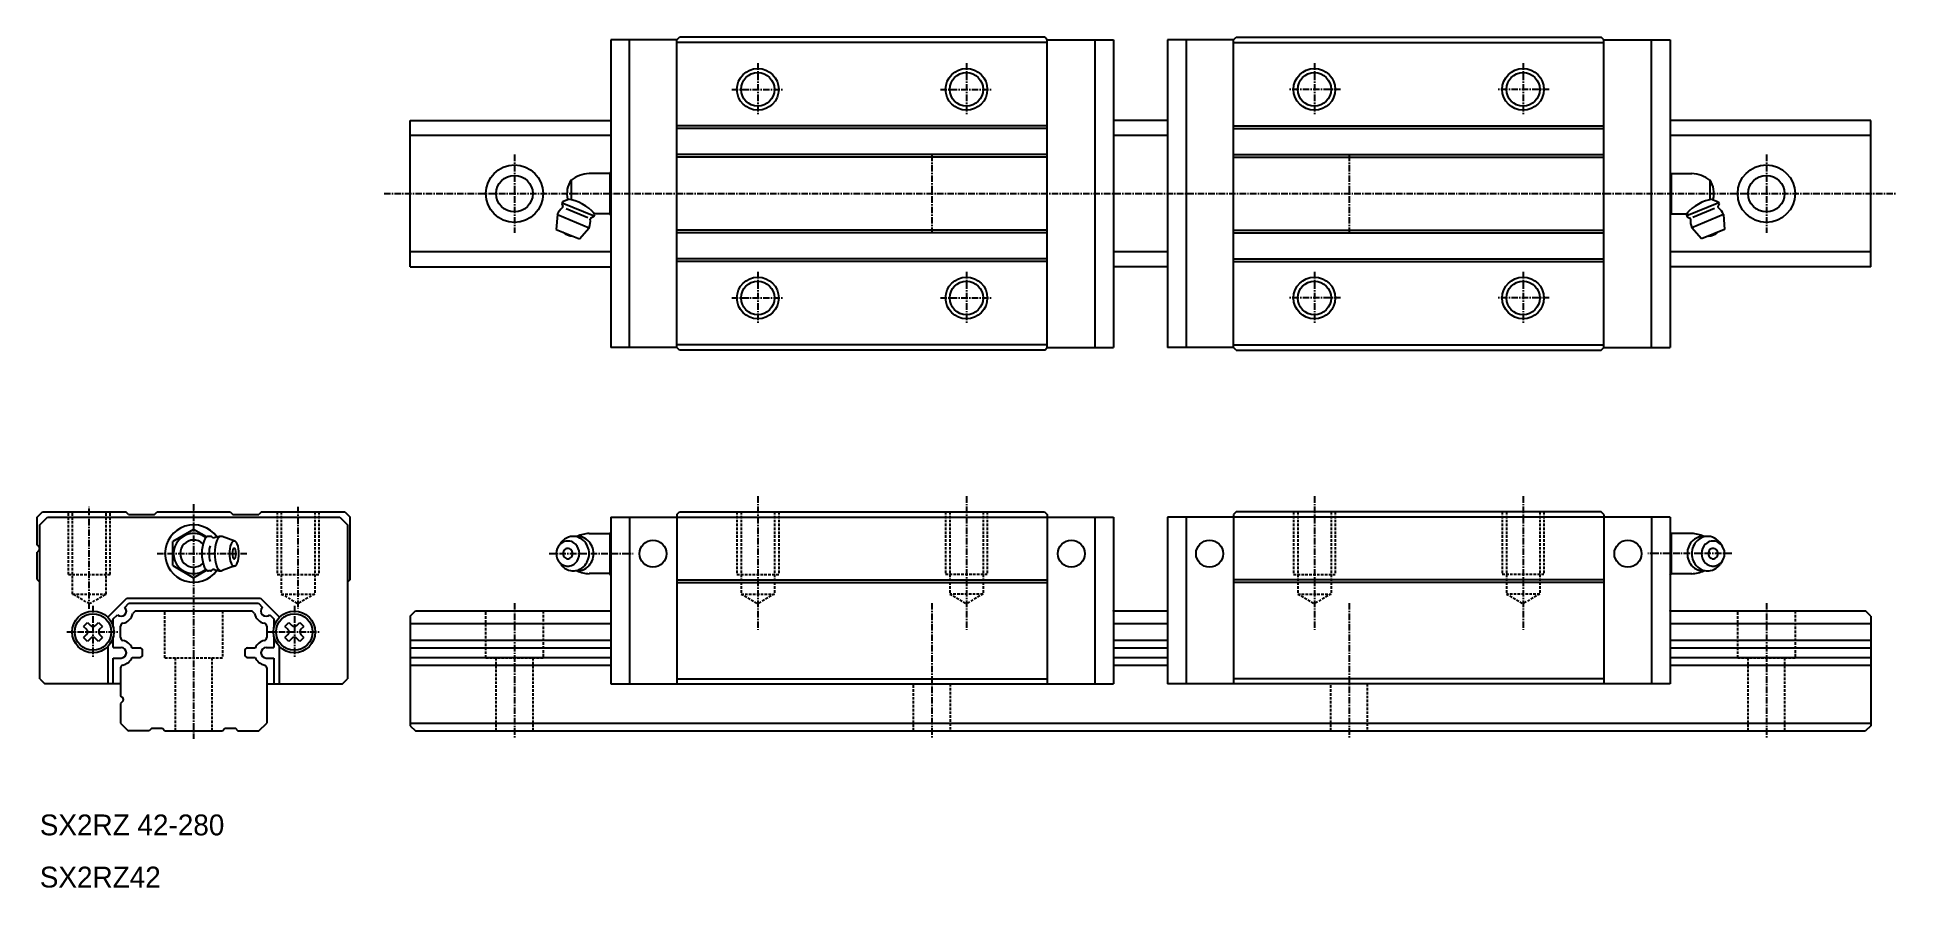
# Model space of a CAD drawing. Extents: x 39 to 395, y 36 to 199.
import ezdxf

# ---------------------------------------------------------------- set-up
doc = ezdxf.new("R2010")
doc.units = 0
doc.linetypes.add('CENTER', pattern=[2, 1.25, -0.25, 0.25, -0.25])
doc.linetypes.add('DASHED', pattern=[0.75, 0.5, -0.25])
doc.layers.get('0').update_dxf_attribs({"linetype": 'CONTINUOUS'})
doc.layers.add('CENTER', color=1, linetype='CENTER')

msp = doc.modelspace()

# ---------------------------------------------------------------- linework, layer by layer
at = {"color": 7, "linetype": 'CONTINUOUS'}
for p, q in [((161.32, 198.92), (148.62, 198.92)), ((148.62, 198.92), (148.62, 139.92)), ((152.22, 139.92), (152.22, 198.92)), ((161.32, 198.92), (161.82, 199.42)), ((161.32, 139.92), (161.32, 198.92)), ((232.32, 198.42), (161.32, 198.42)), ((231.82, 199.42), (161.82, 199.42)), ((232.32, 198.92), (231.82, 199.42)), ((232.32, 139.92), (232.32, 198.92)), ((232.32, 198.92), (245.02, 198.92)), ((241.42, 198.92), (241.42, 139.92)), ((245.02, 198.92), (245.02, 139.92)), ((255.33, 198.92), (255.33, 139.92)), ((268.03, 198.92), (255.33, 198.92)), ((258.93, 198.92), (258.93, 139.92)), ((268.03, 198.92), (268.53, 199.42)), ((268.03, 139.92), (268.03, 198.92)), ((268.03, 198.42), (339.03, 198.42)), ((268.53, 199.42), (338.53, 199.42)), ((339.03, 198.92), (338.53, 199.42)), ((339.03, 139.92), (339.03, 198.92)), ((339.03, 198.92), (351.73, 198.92)), ((348.13, 139.92), (348.13, 198.92)), ((351.73, 198.92), (351.73, 139.92)), ((110.17, 183.42), (148.62, 183.42)), ((110.17, 155.42), (110.17, 183.42)), ((232.32, 182.42), (161.32, 182.42)), ((232.32, 181.92), (161.32, 181.92)), ((255.33, 183.42), (245.02, 183.42)), ((268.03, 182.42), (339.03, 182.42)), ((268.03, 181.92), (339.03, 181.92)), ((390.17, 183.42), (351.73, 183.42)), ((390.17, 155.42), (390.17, 183.42)), ((148.62, 180.58), (110.17, 180.58)), ((255.33, 180.58), (245.02, 180.58)), ((390.17, 180.58), (351.73, 180.58)), ((232.32, 176.92), (161.32, 176.92)), ((232.32, 176.42), (161.32, 176.42)), ((268.03, 176.92), (339.03, 176.92)), ((268.03, 176.42), (339.03, 176.42)), ((141.02, 172.02), (141.02, 168.24)), ((148.46, 173.27), (144.46, 173.27)), ((148.62, 173.54), (148.46, 173.27)), ((148.46, 173.27), (148.46, 165.57)), ((351.73, 173.54), (351.89, 173.27)), ((351.89, 173.27), (351.89, 165.57)), ((351.89, 173.27), (355.89, 173.27)), ((359.33, 172.02), (359.33, 168.24)), ((139.4, 167.86), (139.25, 167.49)), ((139.32, 167.67), (145.42, 165.15)), ((140.52, 168.32), (139.4, 167.86)), ((361.03, 167.67), (354.93, 165.15)), ((359.83, 168.32), (360.95, 167.86)), ((360.95, 167.86), (361.1, 167.49)), ((138.39, 165.41), (138.18, 162.57)), ((138.39, 165.41), (144.48, 162.89)), ((139.25, 167.49), (139.46, 166.98)), ((140.11, 166.59), (144.25, 164.87)), ((145.34, 164.96), (144.83, 164.75)), ((145.31, 165.78), (145.5, 165.33)), ((145.5, 165.33), (145.34, 164.96)), ((148.46, 165.57), (145.5, 165.57)), ((148.46, 165.57), (148.62, 165.3)), ((351.89, 165.57), (351.73, 165.3)), ((351.89, 165.57), (354.85, 165.57)), ((355.04, 165.78), (354.85, 165.33)), ((354.85, 165.33), (355.01, 164.96)), ((355.01, 164.96), (355.52, 164.75)), ((361.96, 165.41), (355.87, 162.89)), ((360.24, 166.59), (356.1, 164.87)), ((361.1, 167.49), (360.89, 166.98)), ((361.96, 165.41), (362.16, 162.57)), ((138.18, 162.57), (142.62, 160.74)), ((142.62, 160.74), (144.48, 162.89)), ((232.32, 162.42), (161.32, 162.42)), ((232.32, 161.92), (161.32, 161.92)), ((268.03, 162.42), (339.03, 162.42)), ((268.03, 161.92), (339.03, 161.92)), ((357.73, 160.74), (355.87, 162.89)), ((362.16, 162.57), (357.73, 160.74)), ((148.62, 158.26), (110.17, 158.26)), ((232.32, 156.92), (161.32, 156.92)), ((255.33, 158.26), (245.02, 158.26)), ((268.03, 156.92), (339.03, 156.92)), ((390.17, 158.26), (351.73, 158.26)), ((110.17, 155.42), (148.62, 155.42)), ((232.32, 156.42), (161.32, 156.42)), ((255.33, 155.42), (245.02, 155.42)), ((268.03, 156.42), (339.03, 156.42)), ((390.17, 155.42), (351.73, 155.42)), ((161.32, 139.92), (148.62, 139.92)), ((232.32, 140.42), (161.32, 140.42)), ((161.82, 139.42), (161.32, 139.92)), ((231.82, 139.42), (161.82, 139.42)), ((231.82, 139.42), (232.32, 139.92)), ((232.32, 139.92), (245.02, 139.92)), ((268.03, 139.92), (255.33, 139.92)), ((268.03, 140.42), (339.03, 140.42)), ((268.53, 139.42), (268.03, 139.92)), ((268.53, 139.42), (338.53, 139.42)), ((338.53, 139.42), (339.03, 139.92)), ((339.03, 139.92), (351.73, 139.92)), ((38.67, 107.4), (39.69, 108.42)), ((38.67, 102.11), (38.67, 107.4)), ((39.17, 105.9), (40.67, 107.4)), ((39.69, 108.42), (55.66, 108.42)), ((40.67, 107.4), (96.67, 107.4)), ((56.17, 107.9), (55.66, 108.42)), ((56.17, 107.9), (61.17, 107.9)), ((61.17, 107.9), (61.69, 108.42)), ((61.69, 108.42), (75.66, 108.42)), ((75.66, 108.42), (76.17, 107.9)), ((76.17, 107.9), (81.17, 107.9)), ((81.69, 108.42), (81.17, 107.9)), ((81.69, 108.42), (97.66, 108.42)), ((96.67, 107.4), (98.17, 105.9)), ((97.66, 108.42), (98.67, 107.4)), ((98.67, 95.42), (98.67, 107.4)), ((148.62, 107.4), (161.32, 107.4)), ((148.62, 107.4), (148.62, 75.42)), ((152.22, 107.4), (152.22, 75.42)), ((161.32, 107.9), (161.83, 108.42)), ((161.32, 107.9), (161.32, 75.42)), ((161.32, 107.4), (232.32, 107.4)), ((161.83, 108.42), (231.8, 108.42)), ((231.8, 108.42), (232.32, 107.9)), ((232.32, 107.9), (232.32, 75.42)), ((232.32, 107.4), (245.02, 107.4)), ((241.42, 107.4), (241.42, 75.42)), ((245.02, 107.4), (245.02, 75.42)), ((255.33, 107.4), (255.33, 75.42)), ((268.03, 107.4), (255.33, 107.4)), ((258.93, 107.4), (258.93, 75.42)), ((268.55, 108.42), (268.03, 107.9)), ((268.03, 107.9), (268.03, 75.42)), ((339.03, 107.4), (268.03, 107.4)), ((338.52, 108.42), (268.55, 108.42)), ((339.03, 107.9), (338.52, 108.42)), ((339.03, 107.9), (339.03, 75.42)), ((351.73, 107.4), (339.03, 107.4)), ((348.13, 107.4), (348.13, 75.42)), ((351.73, 107.4), (351.73, 75.42)), ((39.17, 76.4), (39.17, 105.9)), ((68.67, 105.04), (64.67, 102.73)), ((71.16, 103.6), (68.67, 105.04)), ((71.87, 103.72), (71.5, 103.72)), ((76.56, 102.79), (74.11, 103.69)), ((98.17, 105.9), (98.17, 76.4)), ((144.46, 104.27), (148.46, 104.27)), ((148.46, 104.27), (148.62, 104.54)), ((148.46, 104.27), (148.46, 96.57)), ((351.89, 104.27), (351.73, 104.54)), ((351.89, 104.27), (351.89, 96.57)), ((355.89, 104.27), (351.89, 104.27)), ((39.03, 101.75), (38.67, 102.11)), ((39.03, 101.05), (38.67, 100.7)), ((38.67, 95.42), (38.67, 100.7)), ((64.67, 100.42), (64.67, 102.73)), ((64.67, 98.11), (64.67, 100.42)), ((138.62, 101.84), (138.98, 102.38)), ((361.73, 101.84), (361.37, 102.38)), ((64.67, 98.11), (68.67, 95.8)), ((68.67, 95.8), (71.16, 97.23)), ((71.87, 97.12), (71.5, 97.12)), ((76.56, 98.04), (74.11, 97.15)), ((138.98, 98.46), (138.62, 98.99)), ((138.98, 98.46), (139, 98.44)), ((148.46, 96.57), (144.46, 96.57)), ((148.62, 96.3), (148.46, 96.57)), ((351.73, 96.3), (351.89, 96.57)), ((351.89, 96.57), (355.89, 96.57)), ((361.37, 98.46), (361.35, 98.44)), ((361.37, 98.46), (361.73, 98.99)), ((38.67, 95.42), (39.17, 94.92)), ((98.67, 95.42), (98.17, 94.92)), ((161.32, 95.4), (232.32, 95.4)), ((161.32, 94.9), (232.32, 94.9)), ((339.03, 95.4), (268.03, 95.4)), ((339.03, 94.9), (268.03, 94.9)), ((52.2, 88.24), (55.86, 91.9)), ((55.48, 90.11), (56.27, 90.9)), ((55.86, 91.9), (81.49, 91.9)), ((56.27, 90.9), (81.07, 90.9)), ((57.52, 89.42), (57.02, 88.92)), ((57.52, 89.42), (79.83, 89.42)), ((80.33, 88.92), (79.83, 89.42)), ((81.07, 90.9), (81.87, 90.11)), ((81.49, 91.9), (85.15, 88.24)), ((110.17, 88.42), (111.17, 89.42)), ((111.17, 89.42), (148.62, 89.42)), ((245.02, 89.42), (255.33, 89.42)), ((351.73, 89.42), (389.17, 89.42)), ((390.17, 88.42), (389.17, 89.42)), ((47.57, 86.47), (48.31, 87.21)), ((47.57, 86.47), (48.14, 85.9)), ((48.31, 87.21), (48.88, 86.64)), ((49.87, 86.64), (50.44, 87.21)), ((50.44, 87.21), (51.18, 86.47)), ((50.61, 85.9), (51.18, 86.47)), ((53.27, 87.9), (54.07, 88.69)), ((53.27, 86.29), (53.27, 87.9)), ((54.67, 84.31), (54.67, 86.52)), ((82.67, 86.52), (82.67, 84.31)), ((83.28, 88.69), (84.07, 87.9)), ((84.07, 87.9), (84.07, 86.29)), ((86.17, 86.47), (86.91, 87.21)), ((86.17, 86.47), (86.74, 85.9)), ((86.91, 87.21), (87.48, 86.64)), ((88.47, 86.64), (89.04, 87.21)), ((89.04, 87.21), (89.78, 86.47)), ((89.21, 85.9), (89.78, 86.47)), ((110.17, 88.42), (110.17, 67.42)), ((110.17, 87.01), (148.62, 87.01)), ((245.02, 87.01), (255.33, 87.01)), ((351.73, 87.01), (390.17, 87.01)), ((390.17, 88.42), (390.17, 67.42)), ((48.14, 84.91), (47.57, 84.34)), ((48.31, 83.59), (47.57, 84.34)), ((48.88, 84.16), (48.31, 83.59)), ((50.44, 83.59), (49.87, 84.16)), ((51.18, 84.34), (50.44, 83.59)), ((51.18, 84.34), (50.61, 84.91)), ((52.27, 75.4), (52.27, 82.65)), ((53.27, 82.4), (53.27, 84.51)), ((53.27, 82.4), (54.77, 82.4)), ((56.88, 82.32), (58.37, 82.32)), ((78.97, 82.32), (80.46, 82.32)), ((82.57, 82.4), (84.07, 82.4)), ((84.07, 84.51), (84.07, 82.4)), ((85.07, 82.65), (85.07, 75.4)), ((86.74, 84.91), (86.17, 84.34)), ((86.91, 83.59), (86.17, 84.34)), ((87.48, 84.16), (86.91, 83.59)), ((89.04, 83.59), (88.47, 84.16)), ((89.78, 84.34), (89.04, 83.59)), ((89.78, 84.34), (89.21, 84.91)), ((110.17, 83.83), (148.62, 83.83)), ((110.17, 82.32), (148.62, 82.32)), ((245.02, 83.83), (255.33, 83.83)), ((245.02, 82.32), (255.33, 82.32)), ((351.73, 83.83), (390.17, 83.83)), ((351.73, 82.32), (390.17, 82.32)), ((53.27, 75.4), (53.27, 80.4)), ((53.27, 80.4), (54.77, 80.4)), ((54.67, 78.52), (54.67, 73.18)), ((56.88, 80.52), (58.37, 80.52)), ((58.87, 81.02), (58.87, 81.82)), ((78.47, 81.82), (78.47, 81.02)), ((78.97, 80.52), (80.46, 80.52)), ((82.57, 80.4), (84.07, 80.4)), ((82.67, 78.52), (82.67, 67.92)), ((84.07, 80.4), (84.07, 75.4)), ((110.17, 80.52), (148.62, 80.52)), ((110.17, 79.01), (148.62, 79.01)), ((245.02, 80.52), (255.33, 80.52)), ((245.02, 79.01), (255.33, 79.01)), ((351.73, 80.52), (390.17, 80.52)), ((351.73, 79.01), (390.17, 79.01)), ((39.17, 76.4), (40.16, 75.42)), ((54.67, 75.42), (40.16, 75.42)), ((82.67, 75.42), (97.19, 75.42)), ((97.19, 75.42), (98.17, 76.4)), ((148.62, 75.42), (245.02, 75.42)), ((161.32, 76.4), (232.32, 76.4)), ((351.73, 75.42), (255.33, 75.42)), ((339.03, 76.4), (268.03, 76.4)), ((55.06, 72.8), (54.67, 73.18)), ((55.06, 72.04), (54.67, 71.65)), ((54.67, 71.65), (54.67, 67.92)), ((54.67, 67.92), (56.19, 66.4)), ((81.17, 66.42), (82.67, 67.92)), ((110.17, 67.92), (390.17, 67.92)), ((60.17, 66.42), (56.17, 66.42)), ((60.67, 66.92), (60.17, 66.42)), ((60.67, 66.92), (62.67, 66.92)), ((62.67, 66.92), (63.17, 66.42)), ((63.17, 66.42), (74.17, 66.42)), ((74.17, 66.42), (74.67, 66.92)), ((74.67, 66.92), (76.67, 66.92)), ((77.19, 66.4), (76.67, 66.92)), ((77.17, 66.42), (81.17, 66.42)), ((110.17, 67.42), (111.17, 66.42)), ((111.17, 66.42), (389.17, 66.42)), ((390.17, 67.42), (389.17, 66.42))]:
    msp.add_line(p, q, dxfattribs=at)
at = {"color": 3, "linetype": 'DASHED'}
for p, q in [((44.67, 96.42), (44.67, 108.42)), ((45.47, 92.67), (45.47, 108.42)), ((51.87, 92.67), (51.87, 108.42)), ((52.67, 96.42), (52.67, 108.42)), ((84.67, 108.42), (84.67, 96.42)), ((85.47, 108.42), (85.47, 92.67)), ((91.87, 108.42), (91.87, 92.67)), ((92.67, 108.42), (92.67, 96.42)), ((172.82, 108.42), (172.82, 96.42)), ((173.62, 108.42), (173.62, 92.67)), ((180.02, 108.42), (180.02, 92.67)), ((180.82, 108.42), (180.82, 96.42)), ((212.82, 108.42), (212.82, 96.42)), ((213.62, 108.42), (213.62, 92.67)), ((220.02, 108.42), (220.02, 92.67)), ((220.82, 108.42), (220.82, 96.42)), ((279.53, 108.42), (279.53, 96.42)), ((280.33, 108.42), (280.33, 92.67)), ((286.73, 108.42), (286.73, 92.67)), ((287.53, 108.42), (287.53, 96.42)), ((319.53, 108.42), (319.53, 96.42)), ((320.33, 108.42), (320.33, 92.67)), ((326.73, 108.42), (326.73, 92.67)), ((327.53, 108.42), (327.53, 96.42)), ((44.67, 96.42), (52.67, 96.42)), ((84.67, 96.42), (92.67, 96.42)), ((172.82, 96.42), (180.82, 96.42)), ((220.82, 96.42), (212.82, 96.42)), ((279.53, 96.42), (287.53, 96.42)), ((327.53, 96.42), (319.53, 96.42)), ((45.47, 92.67), (51.87, 92.67)), ((48.67, 90.82), (45.47, 92.67)), ((48.67, 90.82), (51.87, 92.67)), ((63.17, 80.42), (63.17, 89.42)), ((74.17, 89.42), (74.17, 80.42)), ((85.47, 92.67), (88.67, 90.82)), ((85.47, 92.67), (91.87, 92.67)), ((91.87, 92.67), (88.67, 90.82)), ((124.67, 80.42), (124.67, 89.42)), ((135.67, 89.42), (135.67, 80.42)), ((173.62, 92.67), (180.02, 92.67)), ((173.62, 92.67), (176.82, 90.82)), ((180.02, 92.67), (176.82, 90.82)), ((213.62, 92.67), (216.82, 90.82)), ((220.02, 92.67), (213.62, 92.67)), ((220.02, 92.67), (216.82, 90.82)), ((280.33, 92.67), (283.53, 90.82)), ((280.33, 92.67), (286.73, 92.67)), ((286.73, 92.67), (283.53, 90.82)), ((326.73, 92.67), (320.33, 92.67)), ((320.33, 92.67), (323.53, 90.82)), ((326.73, 92.67), (323.53, 90.82)), ((364.67, 80.42), (364.67, 89.42)), ((375.67, 89.42), (375.67, 80.42)), ((63.17, 80.42), (74.17, 80.42)), ((65.17, 66.42), (65.17, 80.42)), ((72.17, 80.42), (72.17, 66.42)), ((124.67, 80.42), (135.67, 80.42)), ((126.67, 66.42), (126.67, 80.42)), ((133.67, 80.42), (133.67, 66.42)), ((364.67, 80.42), (375.67, 80.42)), ((366.67, 66.42), (366.67, 80.42)), ((373.67, 80.42), (373.67, 66.42)), ((206.67, 66.42), (206.67, 75.42)), ((213.67, 75.42), (213.67, 66.42)), ((286.67, 66.42), (286.67, 75.42)), ((293.67, 75.42), (293.67, 66.42))]:
    msp.add_line(p, q, dxfattribs=at)
at = {"color": 3, "linetype": 'CONTINUOUS'}
for centre in [(176.82, 189.42), (216.82, 189.42), (283.53, 189.42), (323.53, 189.42), (176.82, 149.42), (216.82, 149.42), (283.53, 149.42), (323.53, 149.42)]:
    msp.add_circle(centre, 4, dxfattribs=at)
at = {"color": 7, "linetype": 'CONTINUOUS'}
for centre, radius in [((176.82, 189.42), 3.2), ((216.82, 189.42), 3.2), ((283.53, 189.42), 3.2), ((323.53, 189.42), 3.2), ((130.17, 169.42), 5.5), ((370.17, 169.42), 5.5), ((130.17, 169.42), 3.5), ((370.17, 169.42), 3.5), ((176.82, 149.42), 3.2), ((216.82, 149.42), 3.2), ((283.53, 149.42), 3.2), ((323.53, 149.42), 3.2), ((156.72, 100.4), 2.6), ((236.92, 100.4), 2.6), ((263.43, 100.4), 2.6), ((343.63, 100.4), 2.6), ((49.37, 85.4), 4), ((87.97, 85.4), 4), ((49.37, 85.4), 3.5), ((87.97, 85.4), 3.5)]:
    msp.add_circle(centre, radius, dxfattribs=at)
for centre, radius, start, end in [((144.93, 169.42), 4.7, 146.4138, 193.1788), ((144.69, 167.27), 6, 92.1789, 127.7261), ((355.66, 167.27), 6, 52.2739, 87.8211), ((355.42, 169.42), 4.7, 346.8212, 33.5862), ((139.38, 160.4), 8, 40.1892, 83.034), ((360.96, 160.4), 8, 96.966, 139.8108), ((141.43, 164.15), 3.3, 128.164, 157.4999), ((139.27, 166.9), 0.2, 308.1641, 22.5004), ((141.43, 164.15), 3.3, 337.5, 6.836), ((144.91, 164.57), 0.2, 112.4996, 186.8355), ((355.44, 164.57), 0.2, 353.1645, 67.5004), ((358.91, 164.15), 3.3, 173.164, 202.5), ((361.08, 166.9), 0.2, 157.4996, 231.8359), ((358.91, 164.15), 3.3, 22.5001, 51.836), ((141.56, 164.46), 3.2, 229.29, 265.71), ((358.78, 164.46), 3.2, 274.29, 310.71), ((68.67, 100.42), 5.5, 35.6147, 324.3849), ((68.67, 100.42), 3.85, 52.5077, 307.4921), ((72, 102.47), 1.4, 121.1002, 160.1439), ((71.5, 103.21), 0.505, 90.9032, 115.752), ((71.87, 103.21), 0.505, 64.2478, 90.9029), ((71.36, 102.47), 1.4, 39.4283, 58.8998), ((73.94, 100.42), 3.3, 90, 117.0545), ((74.44, 102.47), 1.4, 121.1002, 160.1439), ((73.94, 103.21), 0.505, 68.6882, 115.752), ((141.47, 100.77), 2.95, 101.0363, 132.5263), ((141.43, 100.9), 2.82, 90, 100.8192), ((141.43, 100.9), 2.82, 79.1807, 90), ((142.29, 100.9), 2.82, 90, 98.7658), ((141.4, 100.77), 2.95, 47.4736, 78.9636), ((144.69, 98.27), 6, 92.1777, 114.8938), ((142.29, 100.9), 2.82, 79.1807, 90), ((142.26, 100.77), 2.95, 47.4736, 78.9636), ((355.66, 98.27), 6, 65.1062, 87.8223), ((358.09, 100.77), 2.95, 101.0364, 132.5264), ((358.95, 100.77), 2.95, 101.0364, 132.5264), ((358.05, 100.9), 2.82, 90, 100.8193), ((358.05, 100.9), 2.82, 81.2342, 90), ((358.91, 100.9), 2.82, 90, 100.8193), ((358.91, 100.9), 2.82, 79.1808, 90), ((358.88, 100.77), 2.95, 47.4737, 78.9637), ((38.67, 101.4), 0.498, 315.0009, 44.9986), ((68.67, 100.42), 2.6, 46.6213, 313.3788), ((77.54, 100.42), 7.31, 159.7619, 200.238), ((76.91, 100.42), 5.31, 163.6263, 196.3728), ((79.99, 100.42), 7.31, 159.7619, 200.238), ((80.82, 100.42), 5.31, 159.7306, 200.2694), ((76.8, 101.91), 1.02, 121.0513, 160.104), ((78.27, 100.42), 2.22, 159.7737, 200.2263), ((76.59, 101.04), 0.423, 121.1182, 160.1587), ((76.43, 102.45), 0.368, 64.2872, 115.7126), ((76.43, 101.26), 0.153, 64.2337, 115.7663), ((76.28, 101.04), 0.423, 19.8413, 58.8817), ((76.07, 101.91), 1.02, 19.896, 58.9486), ((74.6, 100.42), 2.22, 339.7737, 20.2263), ((72.05, 100.42), 5.31, 339.7306, 20.2694), ((140.71, 100.42), 2.53, 133.3861, 226.6139), ((140.43, 100.67), 2.15, 101.0363, 132.5263), ((141.86, 100.42), 3.48, 133.3861, 145.8068), ((140.53, 100.42), 1.05, 133.3861, 226.6139), ((140.41, 100.52), 0.895, 101.0364, 132.5263), ((140.4, 100.77), 2.05, 79.1807, 100.8192), ((140.4, 100.56), 0.855, 79.1807, 100.8192), ((140.39, 100.52), 0.895, 47.4736, 78.9636), ((140.38, 100.67), 2.15, 47.4736, 78.9636), ((140.27, 100.42), 1.05, 313.3861, 46.6139), ((140.09, 100.42), 2.53, 313.3861, 46.6139), ((141, 100.42), 3.48, 313.3861, 46.6139), ((141.86, 100.42), 3.48, 313.3861, 46.6139), ((358.48, 100.42), 3.48, 133.3861, 226.6139), ((359.34, 100.42), 3.48, 133.3861, 226.6139), ((360.26, 100.42), 2.53, 133.3861, 226.6139), ((359.97, 100.67), 2.15, 101.0364, 132.5264), ((360.08, 100.42), 1.05, 133.3861, 226.6139), ((359.96, 100.52), 0.895, 101.0364, 132.5264), ((359.95, 100.77), 2.05, 79.1808, 100.8193), ((359.95, 100.56), 0.855, 79.1808, 100.8193), ((359.94, 100.52), 0.895, 47.4737, 78.9636), ((359.92, 100.67), 2.15, 47.4737, 78.9637), ((359.82, 100.42), 1.05, 313.3861, 46.6139), ((358.48, 100.42), 3.48, 34.1932, 46.6139), ((359.64, 100.42), 2.53, 313.3861, 46.6139), ((72, 98.36), 1.4, 199.8561, 238.8997), ((71.5, 97.62), 0.505, 244.2479, 270.3932), ((71.87, 97.62), 0.505, 270.3929, 295.752), ((71.36, 98.36), 1.4, 301.1003, 320.57), ((73.94, 100.42), 3.3, 242.9455, 270), ((74.44, 98.36), 1.4, 199.8561, 238.8997), ((73.94, 97.62), 0.505, 244.2479, 289.9352), ((76.8, 98.92), 1.02, 199.896, 238.9486), ((76.59, 99.79), 0.423, 199.8413, 238.8817), ((76.43, 98.39), 0.368, 244.287, 295.7129), ((76.43, 99.57), 0.153, 244.2337, 295.7663), ((76.28, 99.79), 0.423, 301.1183, 340.1587), ((76.07, 98.92), 1.02, 301.0513, 340.104), ((140.43, 100.16), 2.15, 227.4736, 258.9636), ((141.86, 100.42), 3.48, 214.6529, 226.6139), ((141.47, 100.06), 2.95, 227.4736, 258.9636), ((140.41, 100.31), 0.895, 227.4736, 258.9636), ((140.4, 100.07), 2.05, 259.1808, 280.8192), ((140.4, 100.27), 0.855, 259.1807, 280.8192), ((140.39, 100.31), 0.895, 281.0364, 312.5263), ((140.38, 100.16), 2.15, 281.0363, 312.5263), ((141.43, 99.94), 2.82, 259.1808, 280.8192), ((142.29, 99.94), 2.82, 261.2379, 280.8192), ((141.4, 100.06), 2.95, 281.0363, 312.5263), ((144.69, 102.56), 6, 245.1062, 267.8223), ((142.26, 100.06), 2.95, 281.0363, 312.5263), ((355.66, 102.56), 6, 272.1777, 294.8938), ((358.09, 100.06), 2.95, 227.4737, 258.9637), ((358.95, 100.06), 2.95, 227.4737, 258.9637), ((358.05, 99.94), 2.82, 259.1808, 278.7621), ((358.91, 99.94), 2.82, 259.1808, 280.8192), ((359.97, 100.16), 2.15, 227.4737, 258.9637), ((359.96, 100.31), 0.895, 227.4737, 258.9636), ((358.88, 100.06), 2.95, 281.0364, 312.5264), ((359.95, 100.07), 2.05, 259.1808, 280.8192), ((359.95, 100.27), 0.855, 259.1808, 280.8193), ((359.94, 100.31), 0.895, 281.0364, 312.5264), ((359.92, 100.16), 2.15, 281.0364, 312.5264), ((358.48, 100.42), 3.48, 313.3861, 325.3471), ((54.77, 89.4), 1, 225.0001, 45), ((82.57, 89.4), 1, 135, 315), ((47.64, 85.4), 0.7, 315.0001, 44.9999), ((49.37, 87.13), 0.7, 224.9999, 315.0001), ((51.11, 85.4), 0.7, 135.0001, 224.9999), ((55.22, 86.52), 0.55, 101.8237, 180), ((54.6, 89.48), 2.48, 281.8238, 346.8289), ((82.74, 89.48), 2.48, 193.1711, 258.1762), ((82.12, 86.52), 0.55, 0, 78.1762), ((86.24, 85.4), 0.7, 315.0001, 44.9999), ((87.97, 87.13), 0.7, 224.9999, 315.0001), ((89.71, 85.4), 0.7, 135.0001, 224.9999), ((49.37, 83.67), 0.7, 44.9999, 135.0001), ((55.22, 84.31), 0.55, 180, 258.1763), ((54.77, 81.4), 1, 270.0001, 90), ((54.6, 81.35), 2.48, 22.9182, 78.1761), ((58.37, 81.82), 0.5, 0, 90), ((78.97, 81.82), 0.5, 90, 180), ((82.74, 81.35), 2.48, 101.8238, 157.0818), ((82.57, 81.4), 1, 90, 269.9999), ((82.12, 84.31), 0.55, 281.8238, 0), ((87.97, 83.67), 0.7, 44.9999, 135.0001), ((55.22, 78.52), 0.55, 101.8237, 180), ((54.6, 81.48), 2.48, 281.8237, 337.082), ((58.37, 81.02), 0.5, 270, 0), ((78.97, 81.02), 0.5, 180, 270), ((82.74, 81.48), 2.48, 202.918, 258.1763), ((82.12, 78.52), 0.55, 0, 78.1762), ((54.67, 72.42), 0.54, 315.0005, 44.9985)]:
    msp.add_arc(centre, radius, start, end, dxfattribs=at)
for p in [(148.62, 169.42), (351.73, 169.42), (68.67, 108.42), (148.62, 89.42), (245.02, 89.42), (255.33, 89.42), (351.73, 89.42), (68.67, 66.42)]:
    msp.add_point(p, dxfattribs=at)
at = {"layer": 'CENTER', "color": 1, "linetype": 'CENTER'}
for p, q in [((176.82, 194.42), (176.82, 184.42)), ((216.82, 194.42), (216.82, 184.42)), ((283.53, 194.42), (283.53, 184.42)), ((323.53, 194.42), (323.53, 184.42)), ((171.82, 189.42), (181.82, 189.42)), ((211.82, 189.42), (221.82, 189.42)), ((288.53, 189.42), (278.53, 189.42)), ((328.53, 189.42), (318.53, 189.42)), ((130.17, 176.92), (130.17, 161.92)), ((210.17, 176.92), (210.17, 161.92)), ((290.17, 176.92), (290.17, 161.92)), ((370.17, 176.92), (370.17, 161.92)), ((105.17, 169.42), (395.17, 169.42)), ((176.82, 154.42), (176.82, 144.42)), ((216.82, 154.42), (216.82, 144.42)), ((283.53, 154.42), (283.53, 144.42)), ((323.53, 154.42), (323.53, 144.42)), ((171.82, 149.42), (181.82, 149.42)), ((211.82, 149.42), (221.82, 149.42)), ((288.53, 149.42), (278.53, 149.42)), ((328.53, 149.42), (318.53, 149.42)), ((176.82, 111.42), (176.82, 85.82)), ((216.82, 111.42), (216.82, 85.82)), ((283.53, 111.42), (283.53, 85.82)), ((323.53, 111.42), (323.53, 85.82)), ((48.67, 89.8), (48.67, 109.4)), ((68.67, 109.9), (68.67, 64.92)), ((88.67, 109.4), (88.67, 89.8)), ((61.67, 100.42), (78.85, 100.42)), ((136.8, 100.42), (152.92, 100.42)), ((363.55, 100.42), (347.43, 100.42)), ((49.37, 90.4), (49.37, 80.4)), ((87.97, 90.4), (87.97, 80.4)), ((130.17, 90.92), (130.17, 64.92)), ((210.17, 90.92), (210.17, 64.92)), ((290.17, 90.92), (290.17, 64.92)), ((370.17, 90.92), (370.17, 64.92)), ((44.37, 85.4), (54.37, 85.4)), ((82.97, 85.4), (92.97, 85.4))]:
    msp.add_line(p, q, dxfattribs=at)

# ---------------------------------------------------------------- texts
at = {"color": 7, "linetype": 'CONTINUOUS'}
for s, p in [('SX2RZ 42-280', (39.17, 46.4)), ('SX2RZ42', (39.17, 36.4))]:
    msp.add_text(s, height=4, dxfattribs=at).set_placement(p)

doc.saveas('drawing.dxf')
